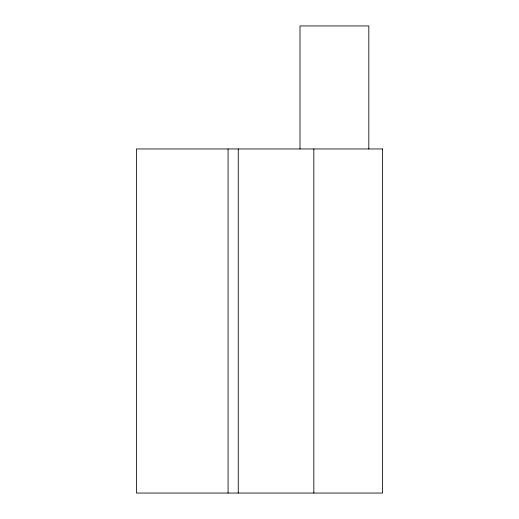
<?xml version="1.0" encoding="UTF-8"?>
<svg xmlns="http://www.w3.org/2000/svg" width="519" height="519" viewBox="0 0 519 519"><rect width="100%" height="100%" fill="white"/><g stroke="black" fill="none" stroke-linecap="round" stroke-linejoin="round"><path stroke-width="0.78" d="M238.266 148.959L238.266 493.05M368.821 148.959L368.821 25.95L300.001 25.95L300.001 148.959M313.833 148.959L313.833 493.05M228.068 148.959L228.068 493.05M382.581 148.959L136.419 148.959L136.419 493.05L382.581 493.05L382.581 148.959"/></g></svg>
